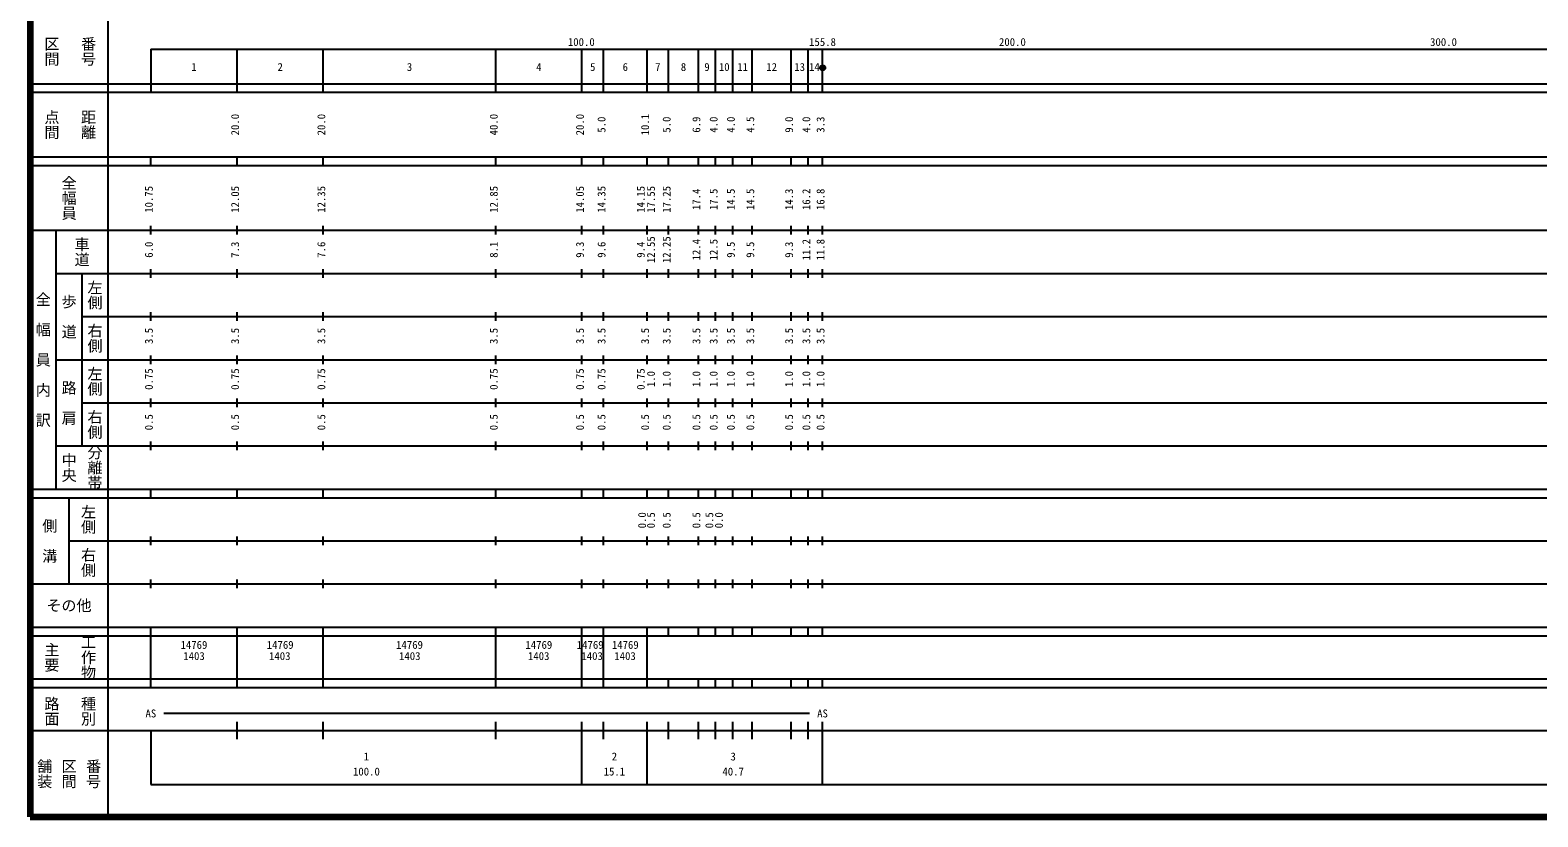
# Model space of a CAD drawing. Units: millimetres on the paper, enlarged 1000 times. Extents: x 40000 to 680000, y 20000 to 380000.
# Drawn here: x 40000 to 389726, y 20000 to 202409 of the extents above; entities that cross this region are included whole.
import ezdxf
from ezdxf.enums import TextEntityAlignment as Align

# ---------------------------------------------------------------- set-up
doc = ezdxf.new("R2010")
doc.units = ezdxf.units.MM
doc.header["$LTSCALE"] = 1000
doc.layers.add('M-TTL', color=2, linetype='Continuous', lineweight=140)
doc.layers.add('M-TTL-BAND', color=7, linetype='Continuous', lineweight=25)
doc.styles.add('@ＭＳ ゴシック', font='')
doc.styles.add('ＭＳ ゴシック', font='')
doc.styles.get('@ＭＳ ゴシック').set_extended_font_data('@MS Gothic')
doc.styles.get('ＭＳ ゴシック').set_extended_font_data('MS Gothic')

msp = doc.modelspace()

# ---------------------------------------------------------------- hatches: boundary and pattern name
at = {"layer": 'M-TTL-BAND'}
msp.add_hatch(color=256, dxfattribs=at).paths.add_polyline_path([(224436, 193692), (224435, 193716), (224434, 193739), (224431, 193763), (224428, 193786), (224424, 193809), (224419, 193832), (224413, 193855), (224406, 193877), (224399, 193900), (224390, 193922), (224380, 193943), (224370, 193964), (224359, 193985), (224347, 194006), (224334, 194025), (224321, 194045), (224307, 194063), (224292, 194082), (224276, 194099), (224260, 194116), (224243, 194133), (224225, 194148), (224207, 194163), (224188, 194177), (224169, 194191), (224149, 194204), (224129, 194216), (224108, 194227), (224087, 194237), (224065, 194246), (224043, 194255), (224021, 194263), (223998, 194269), (223976, 194275), (223953, 194280), (223929, 194285), (223906, 194288), (223883, 194290), (223859, 194292), (223836, 194292), (223812, 194292), (223789, 194290), (223765, 194288), (223742, 194285), (223719, 194280), (223696, 194275), (223673, 194269), (223650, 194263), (223628, 194255), (223606, 194246), (223584, 194237), (223563, 194227), (223542, 194216), (223522, 194204), (223502, 194191), (223483, 194177), (223464, 194163), (223446, 194148), (223428, 194133), (223411, 194116), (223395, 194099), (223379, 194082), (223364, 194063), (223350, 194045), (223337, 194025), (223324, 194006), (223312, 193985), (223301, 193964), (223291, 193943), (223281, 193922), (223273, 193900), (223265, 193877), (223258, 193855), (223252, 193832), (223247, 193809), (223243, 193786), (223240, 193763), (223237, 193739), (223236, 193716), (223236, 193692), (223236, 193668), (223237, 193645), (223240, 193621), (223243, 193598), (223247, 193575), (223252, 193552), (223258, 193529), (223265, 193507), (223273, 193484), (223281, 193462), (223291, 193441), (223301, 193420), (223312, 193399), (223324, 193379), (223337, 193359), (223350, 193339), (223364, 193321), (223379, 193302), (223395, 193285), (223411, 193268), (223428, 193251), (223446, 193236), (223464, 193221), (223483, 193207), (223502, 193193), (223522, 193180), (223542, 193169), (223563, 193157), (223584, 193147), (223606, 193138), (223628, 193129), (223650, 193121), (223673, 193115), (223696, 193109), (223719, 193104), (223742, 193099), (223765, 193096), (223789, 193094), (223812, 193092), (223836, 193092), (223859, 193092), (223883, 193094), (223906, 193096), (223929, 193099), (223953, 193104), (223976, 193109), (223998, 193115), (224021, 193121), (224043, 193129), (224065, 193138), (224087, 193147), (224108, 193157), (224129, 193169), (224149, 193180), (224169, 193193), (224188, 193207), (224207, 193221), (224225, 193236), (224243, 193251), (224260, 193268), (224276, 193285), (224292, 193302), (224307, 193321), (224321, 193339), (224334, 193359), (224347, 193379), (224359, 193399), (224370, 193420), (224380, 193441), (224390, 193462), (224399, 193484), (224406, 193507), (224413, 193529), (224419, 193552), (224424, 193575), (224428, 193598), (224431, 193621), (224434, 193645), (224435, 193668)])

# ---------------------------------------------------------------- linework, layer by layer
at = {"layer": 'M-TTL'}
for p, q in [((40000, 380000), (40000, 20000)), ((40000, 20000), (680000, 20000))]:
    msp.add_line(p, q, dxfattribs=at)
at = {"layer": 'M-TTL-BAND'}
for p, q in [((58000, 370000), (58000, 20000)), ((68000, 198000), (579000, 198000)), ((68000, 198000), (68000, 188000)), ((88000, 188000), (88000, 198000)), ((108000, 188000), (108000, 198000)), ((148000, 188000), (148000, 198000)), ((168000, 188000), (168000, 198000)), ((173000, 188000), (173000, 198000)), ((183100, 188000), (183100, 198000)), ((188100, 188000), (188100, 198000)), ((195000, 188000), (195000, 198000)), ((199000, 188000), (199000, 198000)), ((203000, 188000), (203000, 198000)), ((207500, 188000), (207500, 198000)), ((216500, 188000), (216500, 198000)), ((220500, 188000), (220500, 198000)), ((223800, 188000), (223800, 198000)), ((40000, 190000), (579000, 190000)), ((40000, 188000), (579000, 188000)), ((40000, 173000), (579000, 173000)), ((68000, 171000), (68000, 173000)), ((88000, 171000), (88000, 173000)), ((108000, 171000), (108000, 173000)), ((148000, 171000), (148000, 173000)), ((168000, 171000), (168000, 173000)), ((173000, 171000), (173000, 173000)), ((183100, 171000), (183100, 173000)), ((188100, 171000), (188100, 173000)), ((195000, 171000), (195000, 173000)), ((199000, 171000), (199000, 173000)), ((203000, 171000), (203000, 173000)), ((207500, 171000), (207500, 173000)), ((216500, 171000), (216500, 173000)), ((220500, 171000), (220500, 173000)), ((223800, 171000), (223800, 173000)), ((40000, 171000), (579000, 171000)), ((40000, 156000), (579000, 156000)), ((46000, 96000), (46000, 156000)), ((68000, 155000), (68000, 157000)), ((88000, 155000), (88000, 157000)), ((108000, 155000), (108000, 157000)), ((148000, 155000), (148000, 157000)), ((168000, 155000), (168000, 157000)), ((173000, 155000), (173000, 157000)), ((183100, 155000), (183100, 157000)), ((188100, 155000), (188100, 157000)), ((195000, 155000), (195000, 157000)), ((199000, 155000), (199000, 157000)), ((203000, 155000), (203000, 157000)), ((207500, 155000), (207500, 157000)), ((216500, 155000), (216500, 157000)), ((220500, 155000), (220500, 157000)), ((223800, 155000), (223800, 157000)), ((68000, 145000), (68000, 147000)), ((88000, 145000), (88000, 147000)), ((108000, 145000), (108000, 147000)), ((148000, 145000), (148000, 147000)), ((168000, 145000), (168000, 147000)), ((173000, 145000), (173000, 147000)), ((183100, 145000), (183100, 147000)), ((188100, 145000), (188100, 147000)), ((195000, 145000), (195000, 147000)), ((199000, 145000), (199000, 147000)), ((203000, 145000), (203000, 147000)), ((207500, 145000), (207500, 147000)), ((216500, 145000), (216500, 147000)), ((220500, 145000), (220500, 147000)), ((223800, 145000), (223800, 147000)), ((46000, 146000), (579000, 146000)), ((52000, 146000), (52000, 106000)), ((68000, 135000), (68000, 137000)), ((88000, 135000), (88000, 137000)), ((108000, 135000), (108000, 137000)), ((148000, 135000), (148000, 137000)), ((168000, 135000), (168000, 137000)), ((173000, 135000), (173000, 137000)), ((183100, 135000), (183100, 137000)), ((188100, 135000), (188100, 137000)), ((195000, 135000), (195000, 137000)), ((199000, 135000), (199000, 137000)), ((203000, 135000), (203000, 137000)), ((207500, 135000), (207500, 137000)), ((216500, 135000), (216500, 137000)), ((220500, 135000), (220500, 137000)), ((223800, 135000), (223800, 137000)), ((52000, 136000), (579000, 136000)), ((46000, 126000), (579000, 126000)), ((68000, 125000), (68000, 127000)), ((88000, 125000), (88000, 127000)), ((108000, 125000), (108000, 127000)), ((148000, 125000), (148000, 127000)), ((168000, 125000), (168000, 127000)), ((173000, 125000), (173000, 127000)), ((183100, 125000), (183100, 127000)), ((188100, 125000), (188100, 127000)), ((195000, 125000), (195000, 127000)), ((199000, 125000), (199000, 127000)), ((203000, 125000), (203000, 127000)), ((207500, 125000), (207500, 127000)), ((216500, 125000), (216500, 127000)), ((220500, 125000), (220500, 127000)), ((223800, 125000), (223800, 127000)), ((52000, 116000), (579000, 116000)), ((68000, 115000), (68000, 117000)), ((88000, 115000), (88000, 117000)), ((108000, 115000), (108000, 117000)), ((148000, 115000), (148000, 117000)), ((168000, 115000), (168000, 117000)), ((173000, 115000), (173000, 117000)), ((183100, 115000), (183100, 117000)), ((188100, 115000), (188100, 117000)), ((195000, 115000), (195000, 117000)), ((199000, 115000), (199000, 117000)), ((203000, 115000), (203000, 117000)), ((207500, 115000), (207500, 117000)), ((216500, 115000), (216500, 117000)), ((220500, 115000), (220500, 117000)), ((223800, 115000), (223800, 117000)), ((46000, 106000), (579000, 106000)), ((68000, 105000), (68000, 107000)), ((88000, 105000), (88000, 107000)), ((108000, 105000), (108000, 107000)), ((148000, 105000), (148000, 107000)), ((168000, 105000), (168000, 107000)), ((173000, 105000), (173000, 107000)), ((183100, 105000), (183100, 107000)), ((188100, 105000), (188100, 107000)), ((195000, 105000), (195000, 107000)), ((199000, 105000), (199000, 107000)), ((203000, 105000), (203000, 107000)), ((207500, 105000), (207500, 107000)), ((216500, 105000), (216500, 107000)), ((220500, 105000), (220500, 107000)), ((223800, 105000), (223800, 107000)), ((40000, 96000), (579000, 96000)), ((68000, 94000), (68000, 96000)), ((88000, 94000), (88000, 96000)), ((108000, 94000), (108000, 96000)), ((148000, 94000), (148000, 96000)), ((168000, 94000), (168000, 96000)), ((173000, 94000), (173000, 96000)), ((183100, 94000), (183100, 96000)), ((188100, 94000), (188100, 96000)), ((195000, 94000), (195000, 96000)), ((199000, 94000), (199000, 96000)), ((203000, 94000), (203000, 96000)), ((207500, 94000), (207500, 96000)), ((216500, 94000), (216500, 96000)), ((220500, 94000), (220500, 96000)), ((223800, 94000), (223800, 96000)), ((40000, 94000), (579000, 94000)), ((49000, 94000), (49000, 74000)), ((49000, 84000), (579000, 84000)), ((68000, 83000), (68000, 85000)), ((88000, 83000), (88000, 85000)), ((108000, 83000), (108000, 85000)), ((148000, 83000), (148000, 85000)), ((168000, 83000), (168000, 85000)), ((173000, 83000), (173000, 85000)), ((183100, 83000), (183100, 85000)), ((188100, 83000), (188100, 85000)), ((195000, 83000), (195000, 85000)), ((199000, 83000), (199000, 85000)), ((203000, 83000), (203000, 85000)), ((207500, 83000), (207500, 85000)), ((216500, 83000), (216500, 85000)), ((220500, 83000), (220500, 85000)), ((223800, 83000), (223800, 85000)), ((40000, 74000), (579000, 74000)), ((68000, 73000), (68000, 75000)), ((88000, 73000), (88000, 75000)), ((108000, 73000), (108000, 75000)), ((148000, 73000), (148000, 75000)), ((168000, 73000), (168000, 75000)), ((173000, 73000), (173000, 75000)), ((183100, 73000), (183100, 75000)), ((188100, 73000), (188100, 75000)), ((195000, 73000), (195000, 75000)), ((199000, 73000), (199000, 75000)), ((203000, 73000), (203000, 75000)), ((207500, 73000), (207500, 75000)), ((216500, 73000), (216500, 75000)), ((220500, 73000), (220500, 75000)), ((223800, 73000), (223800, 75000)), ((40000, 64000), (579000, 64000)), ((68000, 62000), (68000, 64000)), ((88000, 62000), (88000, 64000)), ((108000, 62000), (108000, 64000)), ((148000, 62000), (148000, 64000)), ((168000, 62000), (168000, 64000)), ((173000, 62000), (173000, 64000)), ((183100, 62000), (183100, 64000)), ((188100, 62000), (188100, 64000)), ((195000, 62000), (195000, 64000)), ((199000, 62000), (199000, 64000)), ((203000, 62000), (203000, 64000)), ((207500, 62000), (207500, 64000)), ((216500, 62000), (216500, 64000)), ((220500, 62000), (220500, 64000)), ((223800, 62000), (223800, 64000)), ((40000, 62000), (579000, 62000)), ((68000, 52000), (68000, 62000)), ((88000, 52000), (88000, 62000)), ((88000, 52000), (88000, 62000)), ((108000, 52000), (108000, 62000)), ((108000, 52000), (108000, 62000)), ((148000, 52000), (148000, 62000)), ((148000, 52000), (148000, 62000)), ((168000, 52000), (168000, 62000)), ((168000, 52000), (168000, 62000)), ((173000, 52000), (173000, 62000)), ((173000, 52000), (173000, 62000)), ((183100, 52000), (183100, 62000)), ((40000, 52000), (579000, 52000)), ((40000, 50000), (579000, 50000)), ((68000, 50000), (68000, 52000)), ((88000, 50000), (88000, 52000)), ((108000, 50000), (108000, 52000)), ((148000, 50000), (148000, 52000)), ((168000, 50000), (168000, 52000)), ((173000, 50000), (173000, 52000)), ((183100, 50000), (183100, 52000)), ((188100, 50000), (188100, 52000)), ((195000, 50000), (195000, 52000)), ((199000, 50000), (199000, 52000)), ((203000, 50000), (203000, 52000)), ((207500, 50000), (207500, 52000)), ((216500, 50000), (216500, 52000)), ((220500, 50000), (220500, 52000)), ((223800, 50000), (223800, 52000)), ((71000, 44000), (220800, 44000)), ((88000, 38000), (88000, 42000)), ((108000, 38000), (108000, 42000)), ((148000, 38000), (148000, 42000)), ((168000, 27500), (168000, 42000)), ((173000, 38000), (173000, 42000)), ((183100, 38000), (183100, 42000)), ((183100, 27500), (183100, 42000)), ((188100, 38000), (188100, 42000)), ((195000, 38000), (195000, 42000)), ((199000, 38000), (199000, 42000)), ((203000, 38000), (203000, 42000)), ((207500, 38000), (207500, 42000)), ((216500, 38000), (216500, 42000)), ((220500, 38000), (220500, 42000)), ((223800, 27500), (223800, 42000)), ((40000, 40000), (579000, 40000)), ((68000, 40000), (68000, 27500)), ((68000, 27500), (579000, 27500))]:
    msp.add_line(p, q, dxfattribs=at)
msp.add_circle((223836, 193692), 600, dxfattribs=at)

# ---------------------------------------------------------------- texts
at = {"layer": 'M-TTL-BAND', "style": '@ＭＳ ゴシック'}
for s, p in [('区間', (45000, 197500)), ('番号', (53500, 197500)), ('点間', (45000, 180500)), ('距離', (53500, 180500)), ('全幅員', (49000, 163500)), ('車道', (52000, 151000)), ('左側', (55000, 141000)), ('全\u3000幅\u3000員\u3000内\u3000訳', (43000, 126000)), ('歩\u3000道', (49000, 136000)), ('右側', (55000, 131000)), ('左側', (55000, 121000)), ('路\u3000肩', (49000, 116000)), ('右側', (55000, 111000)), ('分離帯', (55000, 101000)), ('中央', (49000, 101000)), ('左側', (53500, 89000)), ('側\u3000溝', (44500, 84000)), ('右側', (53500, 79000)), ('主要', (45000, 57000)), ('工作物', (53500, 57000)), ('路面', (45000, 44500)), ('種別', (53500, 44500)), ('舗装', (43333, 30000)), ('区間', (49000, 30000)), ('番号', (54667, 30000))]:
    msp.add_text(s, height=2566, rotation=270, dxfattribs=at).set_placement(p, align=Align.MIDDLE_CENTER)
at = {"layer": 'M-TTL-BAND', "style": 'ＭＳ ゴシック'}
for s, p in [('100.0', (167844, 198195)), ('155.8', (223800, 198195)), ('200.0', (267844, 198195)), ('300.0', (367844, 198195)), ('1', (78000, 192405)), ('2', (98000, 192405)), ('3', (128000, 192405)), ('4', (158000, 192405)), ('5', (170500, 192405)), ('6', (178050, 192405)), ('7', (185600, 192405)), ('8', (191550, 192405)), ('9', (197000, 192405)), ('10', (201000, 192405)), ('11', (205250, 192405)), ('12', (212000, 192405)), ('13', (218500, 192405)), ('14', (221916, 192420)), ('AS', (68000, 42500)), ('AS', (223800, 42500)), ('1', (118000, 32523)), ('2', (175524, 32523)), ('3', (203072, 32523)), ('100.0', (118000, 29033)), ('15.1', (175524, 29033)), ('40.7', (203072, 29033))]:
    msp.add_text(s, height=1833, dxfattribs=at).set_placement(p, align=Align.BOTTOM_CENTER)
for s, p in [('20.0', (89000, 180500)), ('20.0', (109000, 180500)), ('40.0', (149000, 180500)), ('20.0', (169000, 180500)), ('5.0', (174000, 180500)), ('10.1', (184100, 180500)), ('5.0', (189100, 180500)), ('6.9', (196000, 180500)), ('4.0', (200000, 180500)), ('4.0', (204000, 180500)), ('4.5', (208500, 180500)), ('9.0', (217500, 180500)), ('4.0', (221500, 180500)), ('3.3', (224800, 180500)), ('10.75', (69000, 163174)), ('12.05', (89000, 163174)), ('12.35', (109000, 163174)), ('12.85', (149000, 163174)), ('14.05', (169000, 163174)), ('14.35', (174000, 163174)), ('14.15', (183100, 163174)), ('17.55', (185470, 163174)), ('17.25', (189100, 163174)), ('17.4', (196000, 163174)), ('17.5', (200000, 163174)), ('14.5', (204000, 163174)), ('14.5', (208500, 163174)), ('14.3', (217500, 163174)), ('16.2', (221500, 163174)), ('16.8', (224800, 163174)), ('12.55', (185470, 151500)), ('12.25', (189100, 151500)), ('12.4', (196000, 151500)), ('6.0', (69000, 151500)), ('7.3', (89000, 151500)), ('7.6', (109000, 151500)), ('8.1', (149000, 151500)), ('9.3', (169000, 151500)), ('9.6', (174000, 151500)), ('9.4', (183100, 151500)), ('12.5', (200000, 151500)), ('9.5', (204000, 151500)), ('9.5', (208500, 151500)), ('9.3', (217500, 151500)), ('11.2', (221500, 151500)), ('11.8', (224800, 151500)), ('3.5', (69000, 131500)), ('3.5', (89000, 131500)), ('3.5', (109000, 131500)), ('3.5', (149000, 131500)), ('3.5', (169000, 131500)), ('3.5', (174000, 131500)), ('3.5', (184100, 131500)), ('3.5', (189100, 131500)), ('3.5', (196000, 131500)), ('3.5', (200000, 131500)), ('3.5', (204000, 131500)), ('3.5', (208500, 131500)), ('3.5', (217500, 131500)), ('3.5', (221500, 131500)), ('3.5', (224800, 131500)), ('0.75', (69000, 121500)), ('0.75', (89000, 121500)), ('0.75', (109000, 121500)), ('0.75', (149000, 121500)), ('0.75', (169000, 121500)), ('0.75', (174000, 121500)), ('0.75', (183100, 121500)), ('1.0', (185470, 121500)), ('1.0', (189100, 121500)), ('1.0', (196000, 121500)), ('1.0', (200000, 121500)), ('1.0', (204000, 121500)), ('1.0', (208500, 121500)), ('1.0', (217500, 121500)), ('1.0', (221500, 121500)), ('1.0', (224800, 121500)), ('0.5', (69000, 111500)), ('0.5', (89000, 111500)), ('0.5', (109000, 111500)), ('0.5', (149000, 111500)), ('0.5', (169000, 111500)), ('0.5', (174000, 111500)), ('0.5', (184100, 111500)), ('0.5', (189100, 111500)), ('0.5', (196000, 111500)), ('0.5', (200000, 111500)), ('0.5', (204000, 111500)), ('0.5', (208500, 111500)), ('0.5', (217500, 111500)), ('0.5', (221500, 111500)), ('0.5', (224800, 111500)), ('0.0', (183400, 88764)), ('0.5', (185470, 88764)), ('0.5', (189100, 88764)), ('0.5', (196000, 88764)), ('0.5', (199000, 88764)), ('0.0', (201224, 88764))]:
    msp.add_text(s, height=1833, rotation=90, dxfattribs=at).set_placement(p, align=Align.BOTTOM_CENTER)
msp.add_text('その他', height=2566, dxfattribs=at).set_placement((49000, 69000), align=Align.MIDDLE_CENTER)
for s, p in [('14769', (74875, 58405)), ('14769', (94875, 58405)), ('14769', (124875, 58405)), ('14769', (154875, 58405)), ('14769', (166784, 58405)), ('14769', (174925, 58405)), ('1403', (75519, 55819)), ('1403', (95404, 55819)), ('1403', (125560, 55819)), ('1403', (155468, 55819)), ('1403', (167860, 55819)), ('1403', (175500, 55819))]:
    msp.add_text(s, height=1833, dxfattribs=at).set_placement(p, align=Align.BOTTOM_LEFT)

doc.saveas('drawing.dxf')
